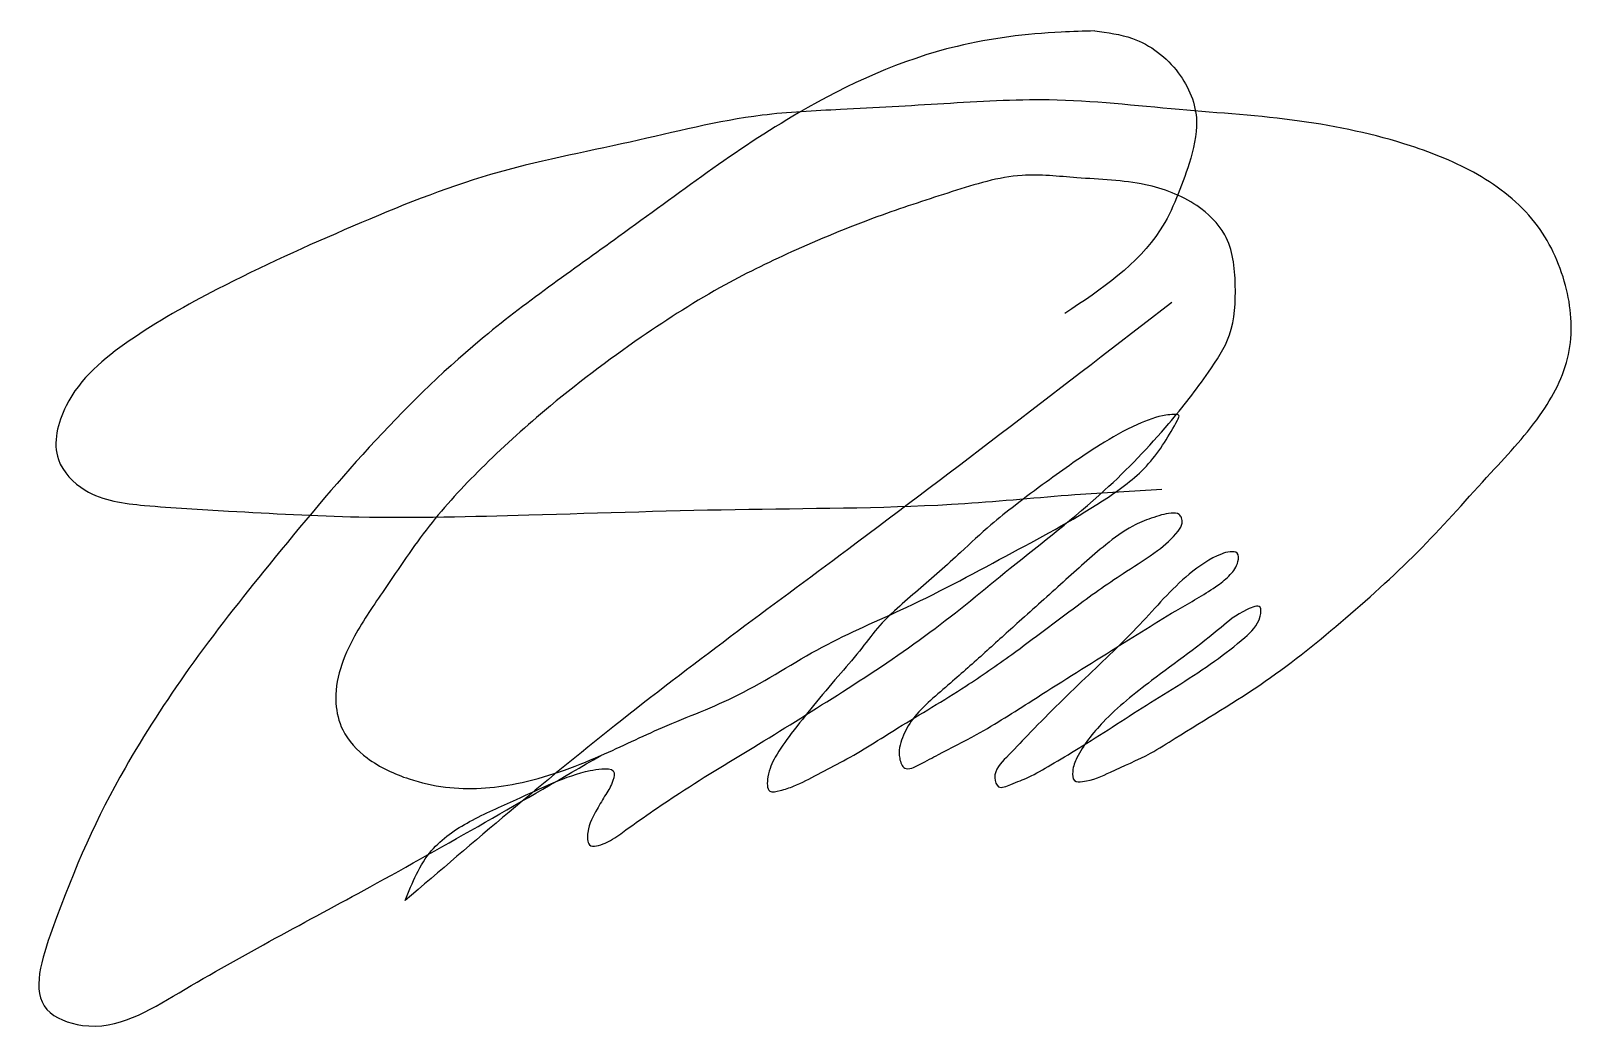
# Model space of a CAD drawing. Header units: millimetres. Extents: x 1677 to 1866, y 1612 to 1735.
import ezdxf

# ---------------------------------------------------------------- set-up
doc = ezdxf.new("R2010")
doc.units = ezdxf.units.MM
doc.layers.get('0').update_dxf_attribs({"color": 5})

msp = doc.modelspace()

# ---------------------------------------------------------------- linework, layer by layer
at = {"color": 170}
for points in [[(1807.41, 1735.23), (1803.3, 1735.08), (1790.48, 1733.33), (1771.01, 1725.16), (1748.91, 1709.94), (1731.84, 1697.21), (1705.9, 1669.61), (1696.05, 1656.85), (1688.19, 1644.63), (1679.24, 1624.78), (1678.59, 1614.96), (1682.95, 1613), (1694.83, 1617), (1718.31, 1630.02), (1746.68, 1646.16)], [(1807.41, 1735.23), (1812.04, 1734.3), (1817.69, 1730.07), (1819.94, 1724.15), (1819.04, 1718.95)], [(1722.63, 1628.33), (1725.88, 1634.48), (1730.56, 1638.05), (1736.31, 1640.76), (1745.37, 1644.31), (1746.83, 1644.52), (1748.22, 1644.27), (1748.18, 1643.08), (1747.29, 1641.38), (1746.23, 1639.57), (1745.09, 1636.72), (1745.3, 1635.18), (1747.24, 1635.41), (1749.37, 1636.72), (1756.36, 1641.55), (1766.09, 1647.57), (1776.41, 1654.01), (1787.15, 1661.31), (1797.03, 1669.18), (1808.63, 1678.77), (1816.53, 1686.98), (1821.4, 1693.28), (1823.97, 1697.86), (1824.69, 1704.01), (1823.4, 1710.17), (1819.96, 1713.75), (1813.66, 1716.32), (1805.21, 1717.18), (1798.48, 1717.47), (1789.89, 1715.47), (1781.29, 1712.6), (1770.7, 1708.31), (1761.96, 1704.01), (1751.65, 1697.57), (1739.78, 1688.55), (1731.99, 1681.45), (1725.58, 1674.35), (1720.08, 1666.56), (1716.41, 1660.84), (1714.12, 1652.59), (1714.96, 1649.32), (1717.97, 1645.87), (1723.13, 1643.29), (1727.58, 1642.29), (1736.33, 1642.72), (1746.68, 1646.16), (1754.26, 1649.6), (1763.58, 1653.62), (1773.91, 1659.49), (1784.24, 1664.37), (1797.29, 1671.11), (1809.09, 1677.94), (1814.04, 1682.04), (1817.58, 1687.37), (1817.68, 1687.56), (1817.77, 1687.96), (1817.17, 1688.09), (1816.16, 1688), (1812.67, 1686.86), (1808.06, 1684.34), (1801.43, 1679.77), (1797.62, 1676.91), (1794.65, 1674.51), (1790.92, 1671.13), (1785.7, 1666.5), (1780.72, 1661.83), (1778.49, 1659), (1775.85, 1655.9), (1772.85, 1652.32), (1770.1, 1648.86), (1768.14, 1645.97), (1767.24, 1643.53), (1767.47, 1641.78), (1768.73, 1641.86), (1770.39, 1642.39), (1773.39, 1643.88), (1776.51, 1645.51), (1783.22, 1649.56), (1791.55, 1654.69), (1797.22, 1658.6), (1805.25, 1664.58), (1811.31, 1668.81), (1815.14, 1671.36), (1817.66, 1673.75), (1818.16, 1674.73), (1818.07, 1675.38), (1817.8, 1675.78), (1816.81, 1675.94), (1815.63, 1675.73), (1814.36, 1675.33), (1812.1, 1674.36), (1808.77, 1672.07), (1803.55, 1667.49), (1798.11, 1662.62), (1793.92, 1658.83), (1789.67, 1655.07), (1787.21, 1652.93), (1785.04, 1650.64), (1783.77, 1648.35), (1783.43, 1645.83), (1784.06, 1644.62), (1785.88, 1645.06), (1788.19, 1646.29), (1792.89, 1648.75), (1799.71, 1652.93), (1809.46, 1659.06), (1817.94, 1664.28), (1822.53, 1667.09), (1824.08, 1668.4), (1825.02, 1670.01), (1824.94, 1671.04), (1824.08, 1671.21), (1822.99, 1670.93), (1819.03, 1668.46), (1812.96, 1662.27), (1806.25, 1655.68), (1799.14, 1648.63), (1796.56, 1645.94), (1795.13, 1643.42), (1795.59, 1642.33), (1797.1, 1642.61), (1799.26, 1643.5), (1802.01, 1645.02), (1805.38, 1647.02), (1813.76, 1652.36), (1822.13, 1657.75), (1825.86, 1660.67), (1827.75, 1663.3), (1827.75, 1664.39), (1826.15, 1664.11), (1822.94, 1661.91), (1814.41, 1655.37), (1808.45, 1650.27), (1805.22, 1645.88), (1804.7, 1644.22), (1804.93, 1643.08), (1805.9, 1642.96), (1809.36, 1644.13), (1814.28, 1646.46), (1817.31, 1648.29), (1828.37, 1655.29), (1838.25, 1663.05), (1847.65, 1671.74), (1856.12, 1680.91), (1862.46, 1688.43), (1865.76, 1695.95), (1865.29, 1703.94), (1861.52, 1711.69), (1854.47, 1717.57), (1846.24, 1721.1), (1832.6, 1724.15), (1817.79, 1725.56), (1801.8, 1726.74), (1788.87, 1726.27), (1776.17, 1725.56), (1766.53, 1724.86), (1750.31, 1721.57), (1733.14, 1717.57), (1716.21, 1711.22), (1699.52, 1703.47), (1688.7, 1697.12), (1680.94, 1689.13), (1680, 1682.55), (1683.29, 1678.79), (1690.58, 1676.91), (1700.93, 1676.21), (1716.92, 1675.5), (1737.84, 1675.74), (1764.88, 1676.44), (1791.45, 1677.15), (1804.98, 1678.24), (1815.67, 1678.89)], [(1819.04, 1718.95), (1815.47, 1710.76), (1803.75, 1700.5)], [(1816.89, 1701.85), (1777, 1671.45), (1748.38, 1649.83), (1722.63, 1628.33)]]:
    msp.add_spline(points, degree=3, dxfattribs=at)

doc.saveas('drawing.dxf')
